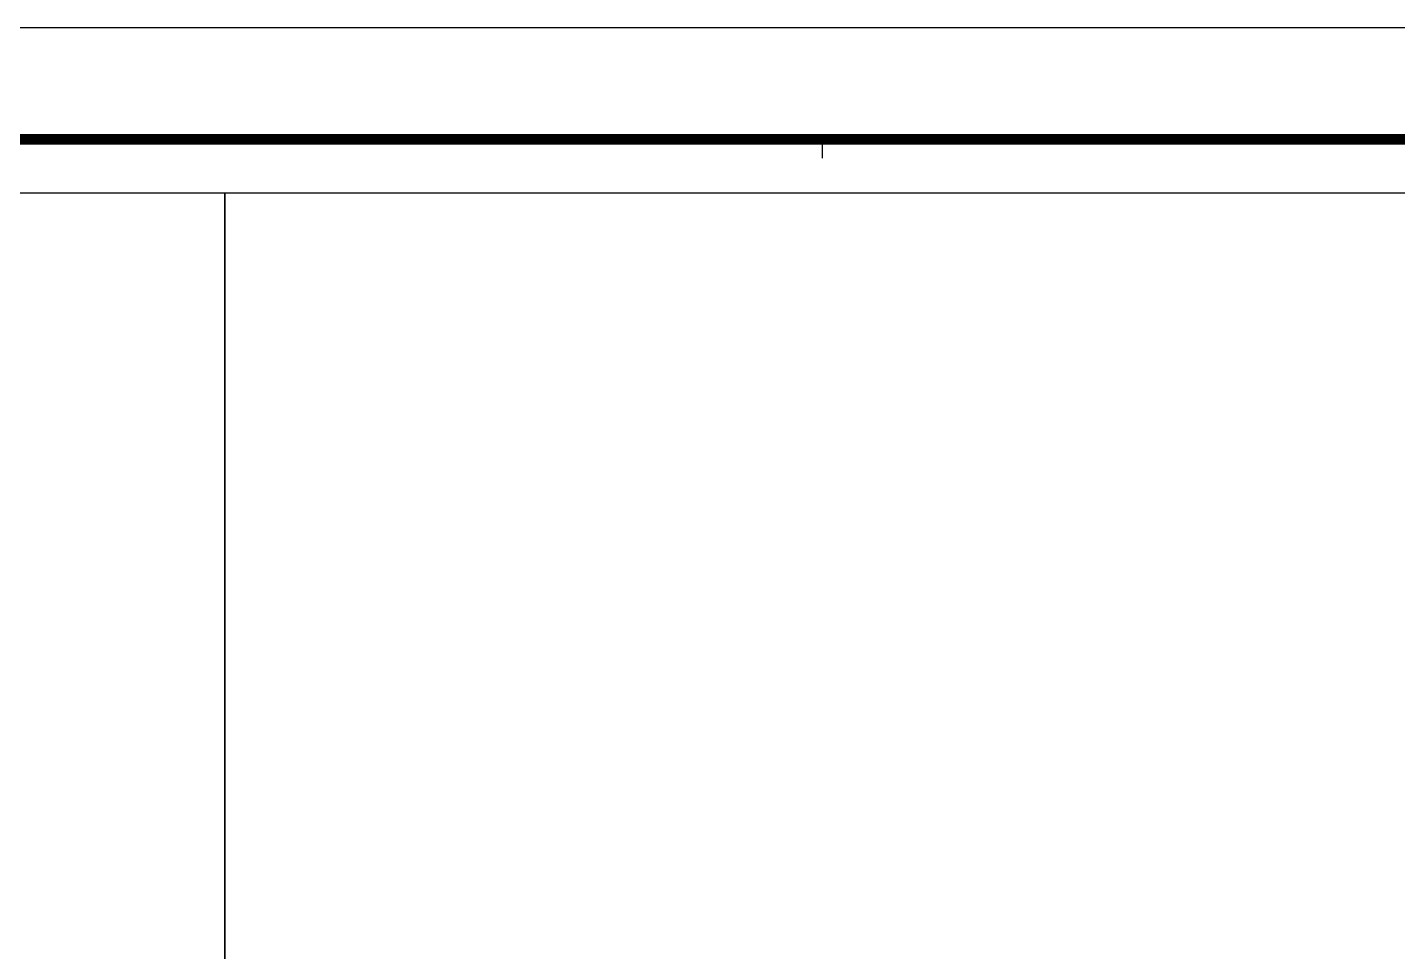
# Model space of a CAD drawing. Header units: millimetres. Extents: x 0 to 84100, y 0 to 29700.
# Drawn here: x 54098 to 66945, y 21036 to 29700 of the extents above; entities that cross this region are included whole.
import ezdxf

# ---------------------------------------------------------------- set-up
doc = ezdxf.new("R2010")
doc.units = ezdxf.units.MM
doc.header["$LTSCALE"] = 1000
for name, color, linetype in [('KEC-TEXT', 6, 'Continuous'), ('S', 4, 'Continuous'), ('SHT', 5, 'Continuous')]:
    doc.layers.add(name, color=color, linetype=linetype)

# ---------------------------------------------------------------- blocks, each defined once
blk = doc.blocks.new('XR-FORM-ET', base_point=(461, 408))
at = {"layer": 'SHT', "color": 171}
blk.add_line((78000, 114600), (78000, 113900), dxfattribs=at)
at = {"layer": 'SHT'}
blk.add_lwpolyline([(0, 118800), (168200, 118800), (168200, 0), (0, 0)], close=True, dxfattribs=at)
at = {"layer": 'SHT', "const_width": 400}
blk.add_lwpolyline([(9300, 114600), (163900, 114600), (163900, 4200), (9300, 4200)], close=True, dxfattribs=at)

msp = doc.modelspace()

# ---------------------------------------------------------------- linework, layer by layer
at = {"layer": 'KEC-TEXT', "color": 6}
for points in [[(55950, 4713), (44750, 4713), (44750, 28150), (55950, 28150)], [(67150, 4713), (55950, 4713), (55950, 28150), (67150, 28150)]]:
    msp.add_lwpolyline(points, close=True, dxfattribs=at)

# ---------------------------------------------------------------- block references
at = {"layer": 'S', "xscale": 0.25, "yscale": 0.25, "zscale": 0.25}
msp.add_blockref('XR-FORM-ET', (42165, 102), dxfattribs=at)

doc.saveas('drawing.dxf')
